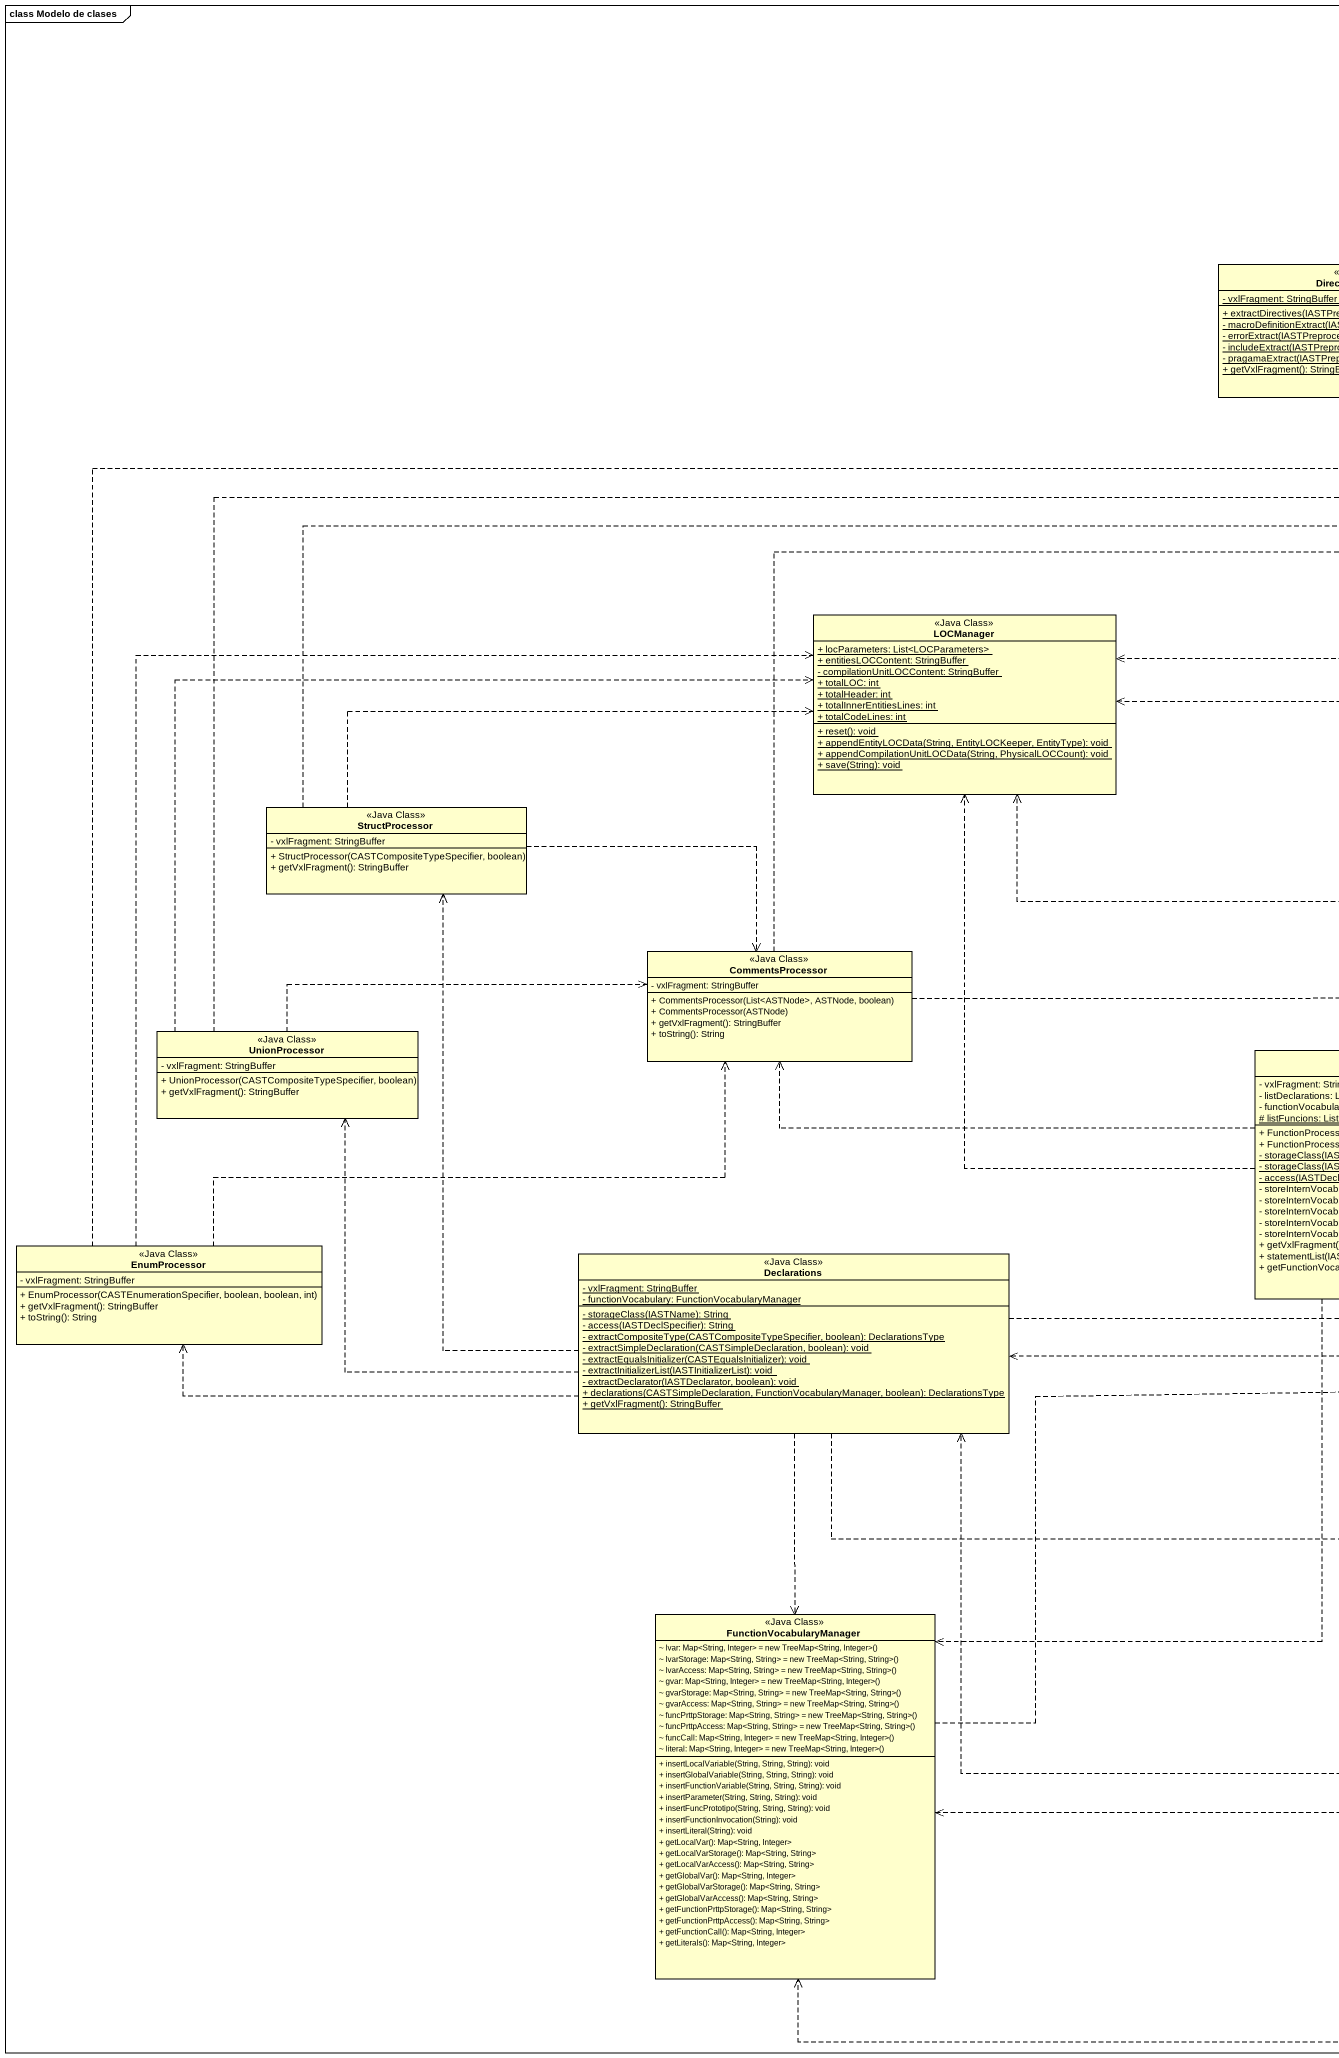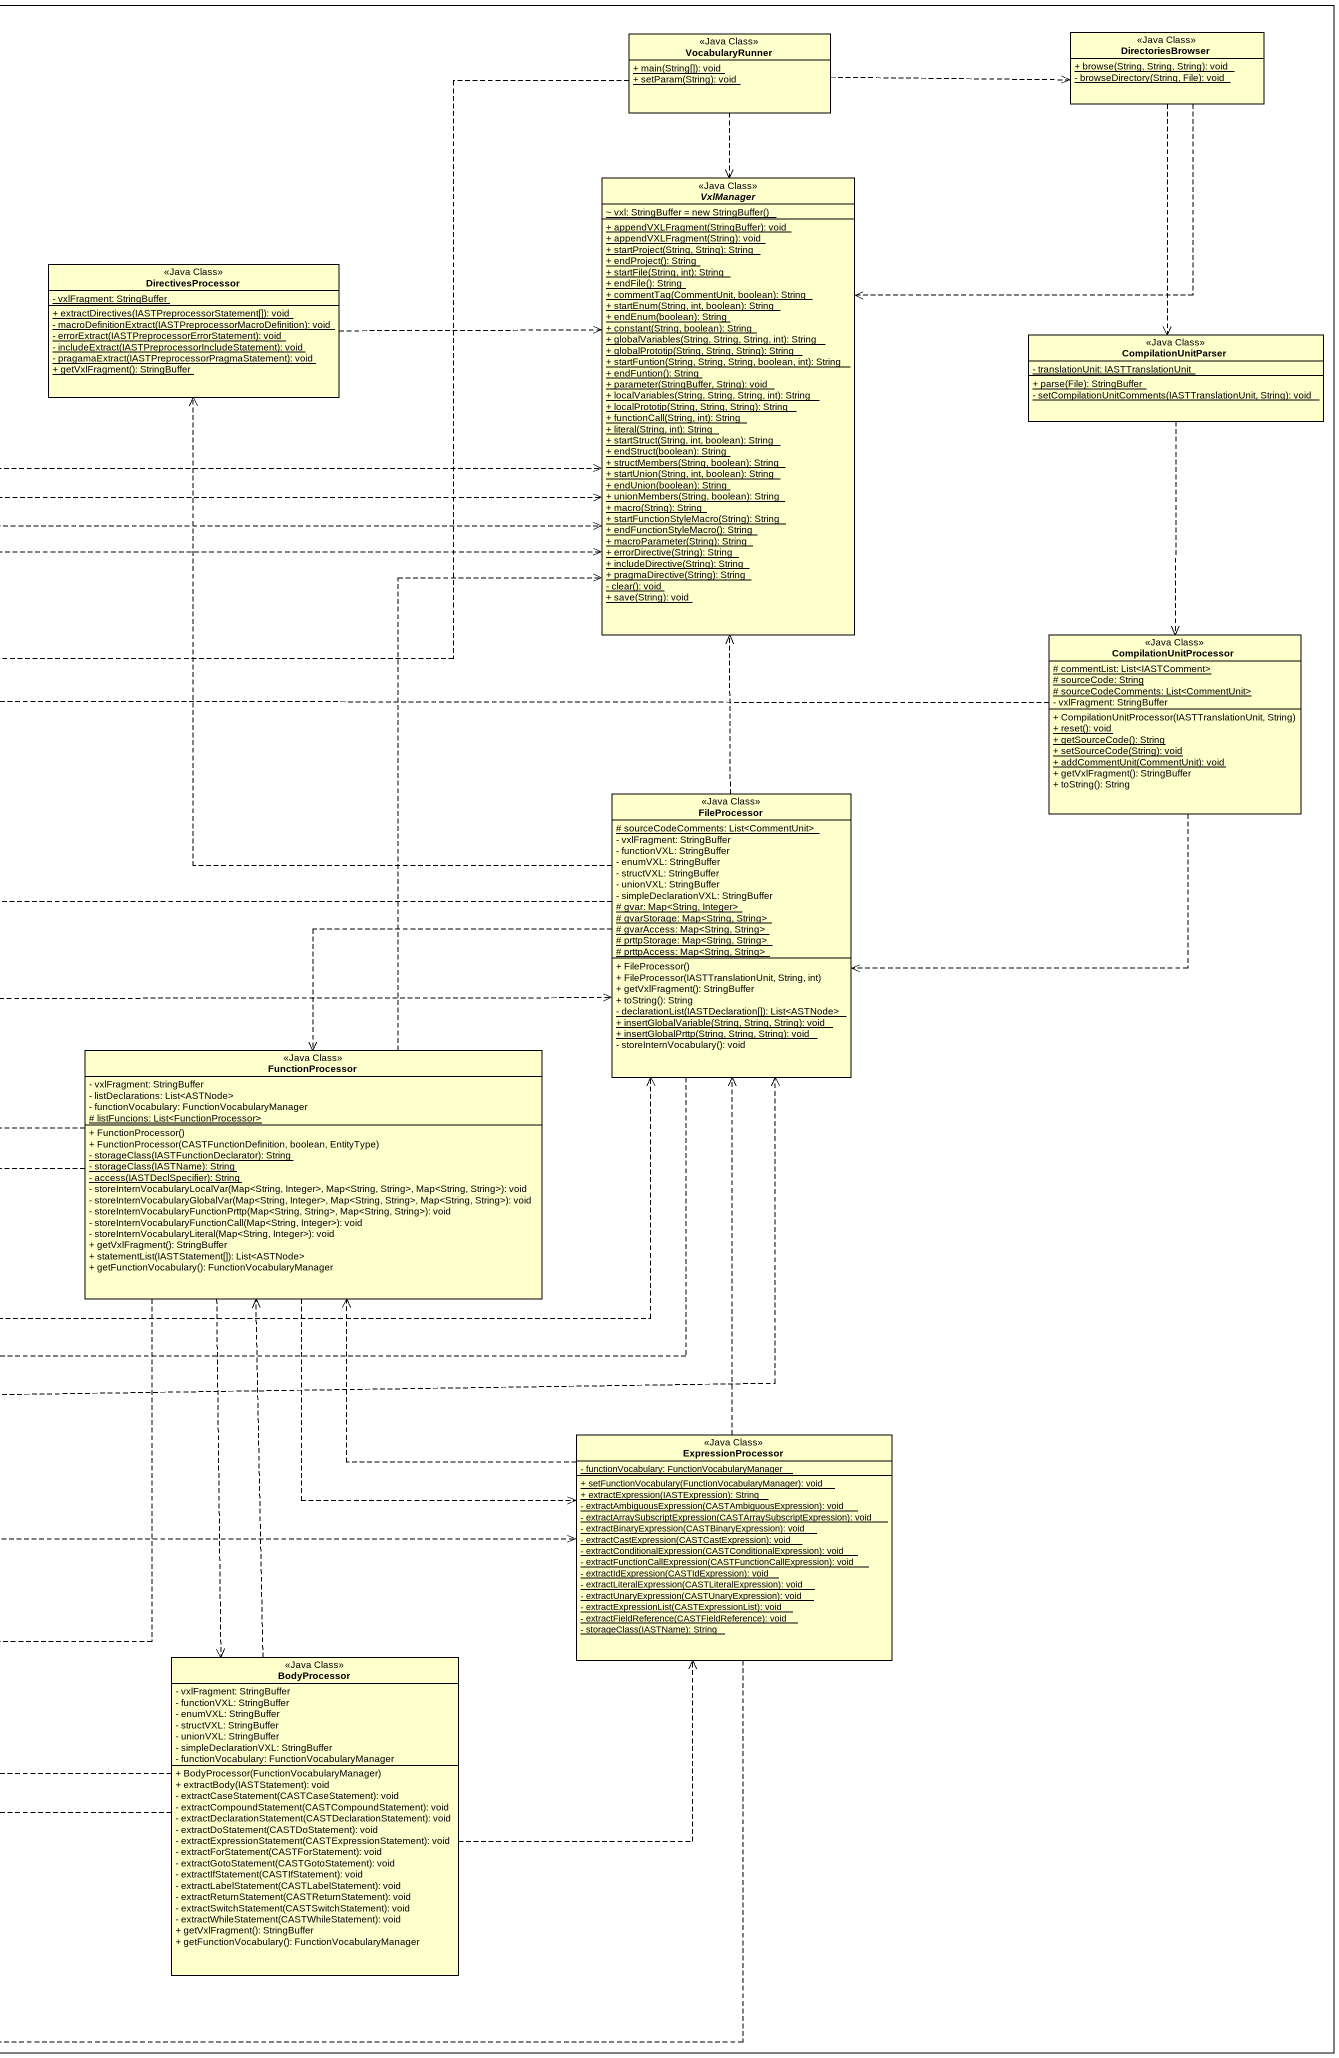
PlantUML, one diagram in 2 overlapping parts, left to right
@startuml
mainframe class Modelo de clases
hide circle
hide empty members
skinparam classAttributeIconSize 0
class VocabularyRunner <<Java Class>> {
  {static} + main(String[]): void
  {static} + setParam(String): void
}
class DirectoriesBrowser <<Java Class>> {
  {static} + browse(String, String, String): void
  {static} - browseDirectory(String, File): void
}
abstract class VxlManager <<Java Class>> {
  {static} {field} ~ vxl: StringBuffer = new StringBuffer()
  {static} + appendVXLFragment(StringBuffer): void
  {static} + appendVXLFragment(String): void
  {static} + startProject(String, String): String
  {static} + endProject(): String
  {static} + startFile(String, int): String
  {static} + endFile(): String
  {static} + commentTag(CommentUnit, boolean): String
  {static} + startEnum(String, int, boolean): String
  {static} + endEnum(boolean): String
  {static} + constant(String, boolean): String
  {static} + globalVariables(String, String, String, int): String
  {static} + globalPrototip(String, String, String): String
  {static} + startFuntion(String, String, String, boolean, int): String
  {static} + endFuntion(): String
  {static} + parameter(StringBuffer, String): void
  {static} + localVariables(String, String, String, int): String
  {static} + localPrototip(String, String, String): String
  {static} + functionCall(String, int): String
  {static} + literal(String, int): String
  {static} + startStruct(String, int, boolean): String
  {static} + endStruct(boolean): String
  {static} + structMembers(String, boolean): String
  {static} + startUnion(String, int, boolean): String
  {static} + endUnion(boolean): String
  {static} + unionMembers(String, boolean): String
  {static} + macro(String): String
  {static} + startFunctionStyleMacro(String): String
  {static} + endFunctionStyleMacro(): String
  {static} + macroParameter(String): String
  {static} + errorDirective(String): String
  {static} + includeDirective(String): String
  {static} + pragmaDirective(String): String
  {static} - clear(): void
  {static} + save(String): void
}
class DirectivesProcessor <<Java Class>> {
  {static} - vxlFragment: StringBuffer
  {static} + extractDirectives(IASTPreprocessorStatement[]): void
  {static} - macroDefinitionExtract(IASTPreprocessorMacroDefinition): void
  {static} - errorExtract(IASTPreprocessorErrorStatement): void
  {static} - includeExtract(IASTPreprocessorIncludeStatement): void
  {static} - pragamaExtract(IASTPreprocessorPragmaStatement): void
  {static} + getVxlFragment(): StringBuffer
}
class CompilationUnitParser <<Java Class>> {
  {static} - translationUnit: IASTTranslationUnit
  {static} + parse(File): StringBuffer
  {static} - setCompilationUnitComments(IASTTranslationUnit, String): void
}
class LOCManager <<Java Class>> {
  {static} + locParameters: List<LOCParameters>
  {static} + entitiesLOCContent: StringBuffer
  {static} - compilationUnitLOCContent: StringBuffer
  {static} + totalLOC: int
  {static} + totalHeader: int
  {static} + totalInnerEntitiesLines: int
  {static} + totalCodeLines: int
  {static} + reset(): void
  {static} + appendEntityLOCData(String, EntityLOCKeeper, EntityType): void
  {static} + appendCompilationUnitLOCData(String, PhysicalLOCCount): void
  {static} + save(String): void
}
class CompilationUnitProcessor <<Java Class>> {
  {static} # commentList: List<IASTComment>
  {static} # sourceCode: String
  {static} # sourceCodeComments: List<CommentUnit>
  - vxlFragment: StringBuffer
  + CompilationUnitProcessor(IASTTranslationUnit, String)
  {static} + reset(): void
  {static} + getSourceCode(): String
  {static} + setSourceCode(String): void
  {static} + addCommentUnit(CommentUnit): void
  + getVxlFragment(): StringBuffer
  + toString(): String
}
class FileProcessor <<Java Class>> {
  {static} # sourceCodeComments: List<CommentUnit>
  - vxlFragment: StringBuffer
  - functionVXL: StringBuffer
  - enumVXL: StringBuffer
  - structVXL: StringBuffer
  - unionVXL: StringBuffer
  - simpleDeclarationVXL: StringBuffer
  {static} # gvar: Map<String, Integer>
  {static} # gvarStorage: Map<String, String>
  {static} # gvarAccess: Map<String, String>
  {static} # prttpStorage: Map<String, String>
  {static} # prttpAccess: Map<String, String>
  + FileProcessor()
  + FileProcessor(IASTTranslationUnit, String, int)
  + getVxlFragment(): StringBuffer
  + toString(): String
  {static} - declarationList(IASTDeclaration[]): List<ASTNode>
  {static} + insertGlobalVariable(String, String, String): void
  {static} + insertGlobalPrttp(String, String, String): void
  - storeInternVocabulary(): void
}
class StructProcessor <<Java Class>> {
  - vxlFragment: StringBuffer
  + StructProcessor(CASTCompositeTypeSpecifier, boolean)
  + getVxlFragment(): StringBuffer
}
class CommentsProcessor <<Java Class>> {
  - vxlFragment: StringBuffer
  + CommentsProcessor(List<ASTNode>, ASTNode, boolean)
  + CommentsProcessor(ASTNode)
  + getVxlFragment(): StringBuffer
  + toString(): String
}
class UnionProcessor <<Java Class>> {
  - vxlFragment: StringBuffer
  + UnionProcessor(CASTCompositeTypeSpecifier, boolean)
  + getVxlFragment(): StringBuffer
}
class FunctionProcessor <<Java Class>> {
  - vxlFragment: StringBuffer
  - listDeclarations: List<ASTNode>
  - functionVocabulary: FunctionVocabularyManager
  {static} # listFuncions: List<FunctionProcessor>
  + FunctionProcessor()
  + FunctionProcessor(CASTFunctionDefinition, boolean, EntityType)
  {static} - storageClass(IASTFunctionDeclarator): String
  {static} - storageClass(IASTName): String
  {static} - access(IASTDeclSpecifier): String
  - storeInternVocabularyLocalVar(Map<String, Integer>, Map<String, String>, Map<String, String>): void
  - storeInternVocabularyGlobalVar(Map<String, Integer>, Map<String, String>, Map<String, String>): void
  - storeInternVocabularyFunctionPrttp(Map<String, String>, Map<String, String>): void
  - storeInternVocabularyFunctionCall(Map<String, Integer>): void
  - storeInternVocabularyLiteral(Map<String, Integer>): void
  + getVxlFragment(): StringBuffer
  + statementList(IASTStatement[]): List<ASTNode>
  + getFunctionVocabulary(): FunctionVocabularyManager
}
class EnumProcessor <<Java Class>> {
  - vxlFragment: StringBuffer
  + EnumProcessor(CASTEnumerationSpecifier, boolean, boolean, int)
  + getVxlFragment(): StringBuffer
  + toString(): String
}
class Declarations <<Java Class>> {
  {static} - vxlFragment: StringBuffer
  {static} - functionVocabulary: FunctionVocabularyManager
  {static} - storageClass(IASTName): String
  {static} - access(IASTDeclSpecifier): String
  {static} - extractCompositeType(CASTCompositeTypeSpecifier, boolean): DeclarationsType
  {static} - extractSimpleDeclaration(CASTSimpleDeclaration, boolean): void
  {static} - extractEqualsInitializer(CASTEqualsInitializer): void
  {static} - extractInitializerList(IASTInitializerList): void
  {static} - extractDeclarator(IASTDeclarator, boolean): void
  {static} + declarations(CASTSimpleDeclaration, FunctionVocabularyManager, boolean): DeclarationsType
  {static} + getVxlFragment(): StringBuffer
}
class ExpressionProcessor <<Java Class>> {
  {static} - functionVocabulary: FunctionVocabularyManager
  {static} + setFunctionVocabulary(FunctionVocabularyManager): void
  {static} + extractExpression(IASTExpression): String
  {static} - extractAmbiguousExpression(CASTAmbiguousExpression): void
  {static} - extractArraySubscriptExpression(CASTArraySubscriptExpression): void
  {static} - extractBinaryExpression(CASTBinaryExpression): void
  {static} - extractCastExpression(CASTCastExpression): void
  {static} - extractConditionalExpression(CASTConditionalExpression): void
  {static} - extractFunctionCallExpression(CASTFunctionCallExpression): void
  {static} - extractIdExpression(CASTIdExpression): void
  {static} - extractLiteralExpression(CASTLiteralExpression): void
  {static} - extractUnaryExpression(CASTUnaryExpression): void
  {static} - extractExpressionList(CASTExpressionList): void
  {static} - extractFieldReference(CASTFieldReference): void
  {static} - storageClass(IASTName): String
}
class FunctionVocabularyManager <<Java Class>> {
  {field} ~ lvar: Map<String, Integer> = new TreeMap<String, Integer>()
  {field} ~ lvarStorage: Map<String, String> = new TreeMap<String, String>()
  {field} ~ lvarAccess: Map<String, String> = new TreeMap<String, String>()
  {field} ~ gvar: Map<String, Integer> = new TreeMap<String, Integer>()
  {field} ~ gvarStorage: Map<String, String> = new TreeMap<String, String>()
  {field} ~ gvarAccess: Map<String, String> = new TreeMap<String, String>()
  {field} ~ funcPrttpStorage: Map<String, String> = new TreeMap<String, String>()
  {field} ~ funcPrttpAccess: Map<String, String> = new TreeMap<String, String>()
  {field} ~ funcCall: Map<String, Integer> = new TreeMap<String, Integer>()
  {field} ~ literal: Map<String, Integer> = new TreeMap<String, Integer>()
  + insertLocalVariable(String, String, String): void
  + insertGlobalVariable(String, String, String): void
  + insertFunctionVariable(String, String, String): void
  + insertParameter(String, String, String): void
  + insertFuncPrototipo(String, String, String): void
  + insertFunctionInvocation(String): void
  + insertLiteral(String): void
  + getLocalVar(): Map<String, Integer>
  + getLocalVarStorage(): Map<String, String>
  + getLocalVarAccess(): Map<String, String>
  + getGlobalVar(): Map<String, Integer>
  + getGlobalVarStorage(): Map<String, String>
  + getGlobalVarAccess(): Map<String, String>
  + getFunctionPrttpStorage(): Map<String, String>
  + getFunctionPrttpAccess(): Map<String, String>
  + getFunctionCall(): Map<String, Integer>
  + getLiterals(): Map<String, Integer>
}
class BodyProcessor <<Java Class>> {
  - vxlFragment: StringBuffer
  - functionVXL: StringBuffer
  - enumVXL: StringBuffer
  - structVXL: StringBuffer
  - unionVXL: StringBuffer
  - simpleDeclarationVXL: StringBuffer
  - functionVocabulary: FunctionVocabularyManager
  + BodyProcessor(FunctionVocabularyManager)
  + extractBody(IASTStatement): void
  - extractCaseStatement(CASTCaseStatement): void
  - extractCompoundStatement(CASTCompoundStatement): void
  - extractDeclarationStatement(CASTDeclarationStatement): void
  - extractDoStatement(CASTDoStatement): void
  - extractExpressionStatement(CASTExpressionStatement): void
  - extractForStatement(CASTForStatement): void
  - extractGotoStatement(CASTGotoStatement): void
  - extractIfStatement(CASTIfStatement): void
  - extractLabelStatement(CASTLabelStatement): void
  - extractReturnStatement(CASTReturnStatement): void
  - extractSwitchStatement(CASTSwitchStatement): void
  - extractWhileStatement(CASTWhileStatement): void
  + getVxlFragment(): StringBuffer
  + getFunctionVocabulary(): FunctionVocabularyManager
}
VocabularyRunner .right.> DirectoriesBrowser
VocabularyRunner ..> VxlManager
VocabularyRunner ..> LOCManager
DirectoriesBrowser ..> VxlManager
DirectoriesBrowser ..> CompilationUnitParser
DirectivesProcessor .right.> VxlManager
CompilationUnitParser ..> CompilationUnitProcessor
CompilationUnitProcessor .left.> LOCManager
CompilationUnitProcessor .left.> FileProcessor
FileProcessor .up.> VxlManager
FileProcessor .up.> DirectivesProcessor
FileProcessor .left.> LOCManager
FileProcessor .left.> FunctionProcessor
FileProcessor .left.> Declarations
StructProcessor .right.> VxlManager
StructProcessor .right.> LOCManager
StructProcessor .right.> CommentsProcessor
CommentsProcessor .right.> VxlManager
CommentsProcessor .right.> FileProcessor
UnionProcessor .right.> VxlManager
UnionProcessor .right.> LOCManager
UnionProcessor .right.> CommentsProcessor
FunctionProcessor .up.> VxlManager
FunctionProcessor .up.> LOCManager
FunctionProcessor .left.> CommentsProcessor
FunctionProcessor ..> ExpressionProcessor
FunctionProcessor ..> FunctionVocabularyManager
FunctionProcessor ..> BodyProcessor
EnumProcessor .right.> VxlManager
EnumProcessor .up.> LOCManager
EnumProcessor .right.> CommentsProcessor
Declarations .right.> FileProcessor
Declarations .up.> StructProcessor
Declarations .left.> UnionProcessor
Declarations .left.> EnumProcessor
Declarations .right.> ExpressionProcessor
Declarations ..> FunctionVocabularyManager
ExpressionProcessor .up.> FileProcessor
ExpressionProcessor .up.> FunctionProcessor
ExpressionProcessor .left.> FunctionVocabularyManager
FunctionVocabularyManager .up.> FileProcessor
BodyProcessor .up.> FunctionProcessor
BodyProcessor .up.> Declarations
BodyProcessor .up.> ExpressionProcessor
BodyProcessor .left.> FunctionVocabularyManager
@enduml
